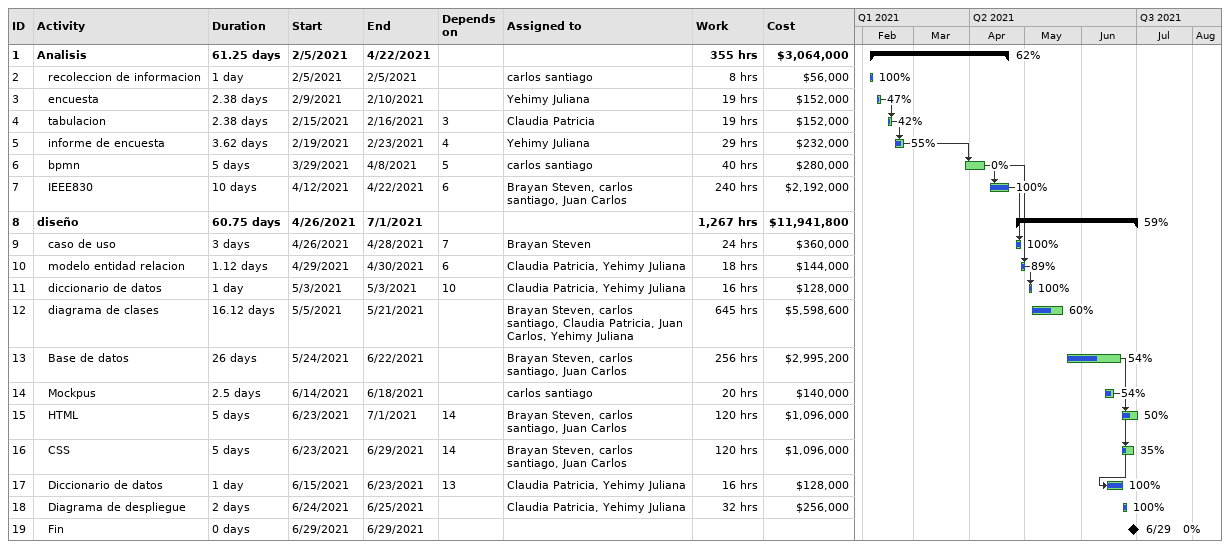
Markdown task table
| ID | Level | Task | Duration | Start | Finish | Predecessors | Resources | % complete | Work (h) | Cost ($) |
|---|---|---|---|---|---|---|---|---|---|---|
| 1 | 1 | **Analisis** | 61.25d | 2021-02-05 | 2021-04-22 |  |  | 62 | 355 | 3064000 |
| 2 | 2 | recoleccion de informacion | 1d | 2021-02-05 | 2021-02-05 |  | carlos santiago | 100 | 8 | 56000 |
| 3 | 2 | encuesta | 2.38d | 2021-02-09 | 2021-02-10 |  | Yehimy Juliana | 47 | 19 | 152000 |
| 4 | 2 | tabulacion | 2.38d | 2021-02-15 | 2021-02-16 | 3 | Claudia Patricia | 42 | 19 | 152000 |
| 5 | 2 | informe de encuesta | 3.62d | 2021-02-19 | 2021-02-23 | 4 | Yehimy Juliana | 55 | 29 | 232000 |
| 6 | 2 | bpmn | 5d | 2021-03-29 | 2021-04-08 | 5 | carlos santiago | 0 | 40 | 280000 |
| 7 | 2 | IEEE830 | 10d | 2021-04-12 | 2021-04-22 | 6 | Brayan Steven, carlos santiago, Juan Carlos | 100 | 240 | 2192000 |
| 8 | 1 | **diseño** | 60.75d | 2021-04-26 | 2021-07-01 |  |  | 59 | 1267 | 11941800 |
| 9 | 2 | caso de uso | 3d | 2021-04-26 | 2021-04-28 | 7 | Brayan Steven | 100 | 24 | 360000 |
| 10 | 2 | modelo entidad relacion | 1.12d | 2021-04-29 | 2021-04-30 | 6 | Claudia Patricia, Yehimy Juliana | 89 | 18 | 144000 |
| 11 | 2 | diccionario de datos | 1d | 2021-05-03 | 2021-05-03 | 10 | Claudia Patricia, Yehimy Juliana | 100 | 16 | 128000 |
| 12 | 2 | diagrama de clases | 16.12d | 2021-05-05 | 2021-05-21 |  | Brayan Steven, carlos santiago, Claudia Patricia, Juan Carlos, Yehimy Juliana | 60 | 645 | 5598600 |
| 13 | 2 | Base de datos | 26d | 2021-05-24 | 2021-06-22 |  | Brayan Steven, carlos santiago, Juan Carlos | 54 | 256 | 2995200 |
| 14 | 2 | Mockpus | 2.5d | 2021-06-14 | 2021-06-18 |  | carlos santiago | 54 | 20 | 140000 |
| 15 | 2 | HTML | 5d | 2021-06-23 | 2021-07-01 | 14 | Brayan Steven, carlos santiago, Juan Carlos | 50 | 120 | 1096000 |
| 16 | 2 | CSS | 5d | 2021-06-23 | 2021-06-29 | 14 | Brayan Steven, carlos santiago, Juan Carlos | 35 | 120 | 1096000 |
| 17 | 2 | Diccionario de datos | 1d | 2021-06-15 | 2021-06-23 | 13 | Claudia Patricia, Yehimy Juliana | 100 | 16 | 128000 |
| 18 | 2 | Diagrama de despliegue | 2d | 2021-06-24 | 2021-06-25 |  | Claudia Patricia, Yehimy Juliana | 100 | 32 | 256000 |
| 19 | 2 | Fin | 0d | 2021-06-29 | 2021-06-29 |  |  | 0 |  |  |
